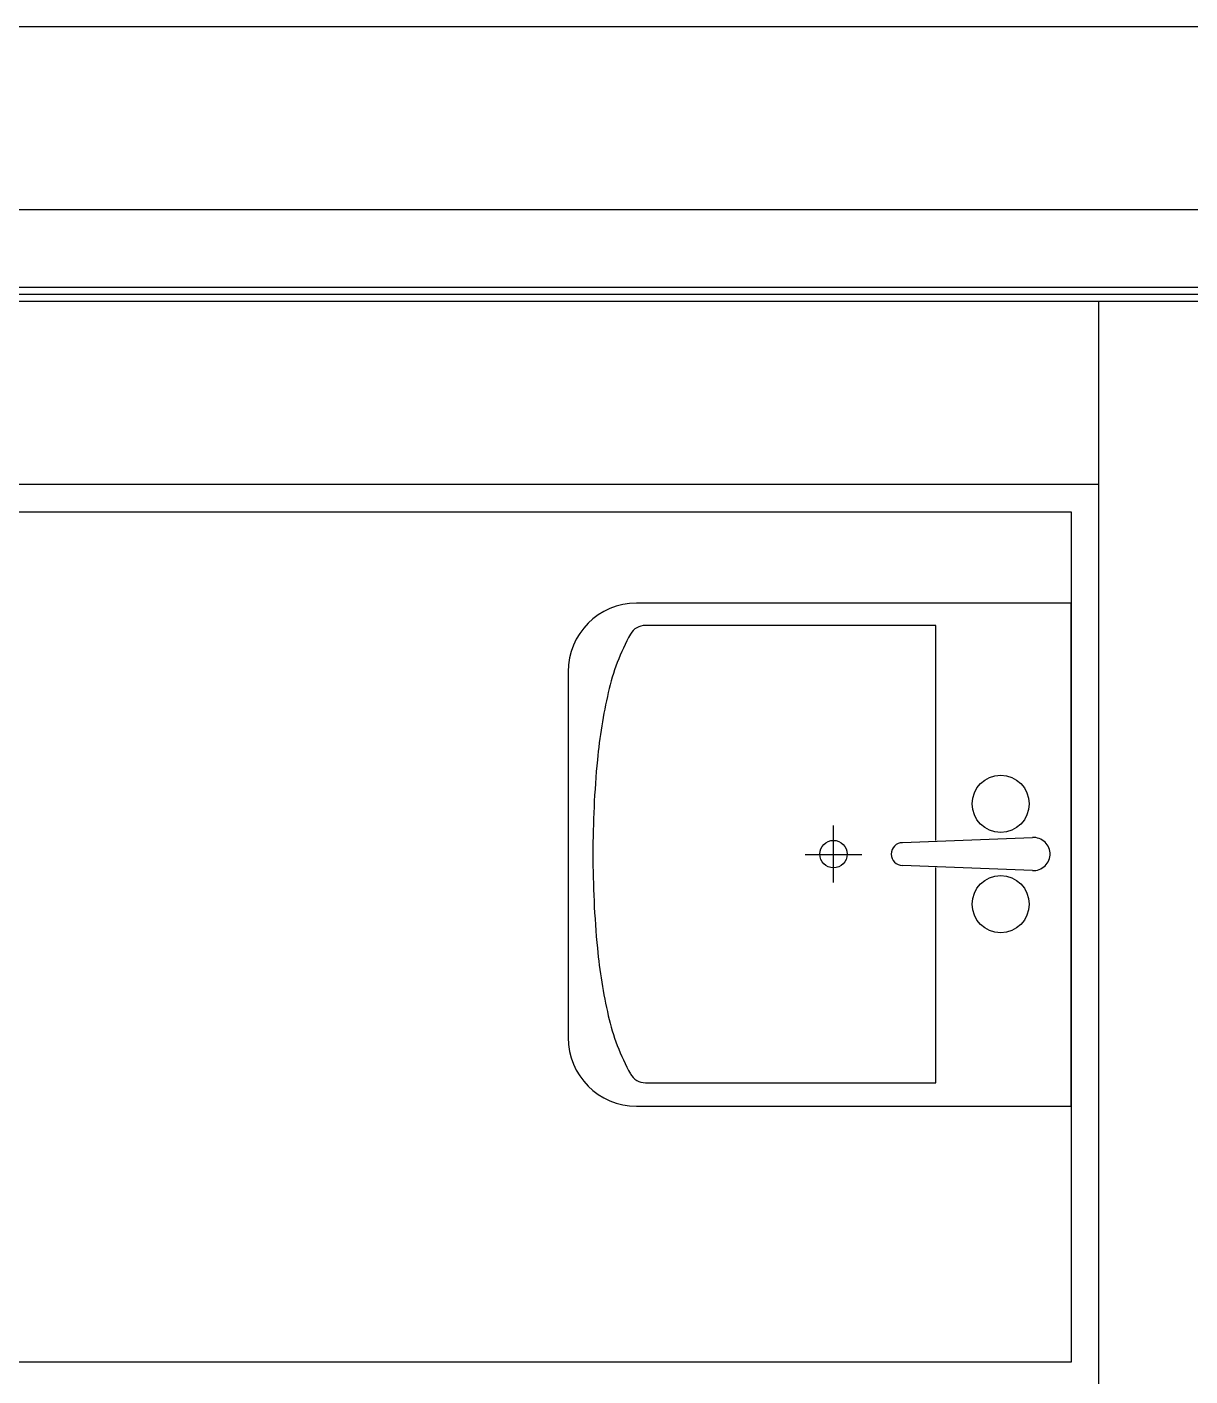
# Model space of a CAD drawing. Header units: millimetres. Extents: x 16332047 to 33387680, y -14835522 to -7015081.
# Drawn here: x 16627418 to 16628562, y -7658650 to -7657323 of the extents above; entities that cross this region are included whole.
import ezdxf

# ---------------------------------------------------------------- set-up
doc = ezdxf.new("R2010")
doc.units = ezdxf.units.MM
doc.header["$LTSCALE"] = 300
doc.header["$MEASUREMENT"] = 0
doc.layers.add('건물', color=8, linetype='CONTINUOUS')

msp = doc.modelspace()

# ---------------------------------------------------------------- linework, layer by layer
at = {"layer": '건물'}
for p, q in [((16630155.3, -7657322.8), (16615016.9, -7657322.8)), ((16630155.3, -7657502.8), (16615016.9, -7657502.8)), ((16630155.3, -7657579.3), (16615016.9, -7657579.3)), ((16630155.3, -7657586.1), (16615016.9, -7657586.1)), ((16622585.9, -7657592.8), (16628471.9, -7657592.8)), ((16628471.9, -7657592.8), (16628471.9, -7660427.8)), ((16628471.9, -7657592.8), (16630811.9, -7657592.8)), ((16622585.9, -7657772.8), (16628471.9, -7657772.8)), ((16626797.9, -7657799.8), (16628444.9, -7657799.8)), ((16628444.9, -7657799.8), (16628444.9, -7658636.8)), ((16628444.9, -7657889.8), (16628017.4, -7657889.8)), ((16628444.9, -7658384.8), (16628444.9, -7657889.8)), ((16628311.9, -7657911.7), (16628026, -7657911.7)), ((16628311.9, -7658123.5), (16628311.9, -7657911.7)), ((16627949.9, -7657957.3), (16627949.9, -7658317.3)), ((16628211.2, -7658164.6), (16628211.2, -7658108.7)), ((16628279.1, -7658125.4), (16628407, -7658120.4)), ((16628183.2, -7658137.2), (16628239, -7658137.2)), ((16628407, -7658153), (16628279.1, -7658147.9)), ((16628311.9, -7658361.7), (16628311.9, -7658149.8)), ((16628026, -7658361.7), (16628311.9, -7658361.7)), ((16628017.4, -7658384.8), (16628444.9, -7658384.8)), ((16628444.9, -7658636.8), (16626734.9, -7658636.8))]:
    msp.add_line(p, q, dxfattribs=at)
for centre, radius in [((16628375.6, -7658087.3), 28.1), ((16628211.1, -7658136.7), 13.5), ((16628375.6, -7658186), 28.1)]:
    msp.add_circle(centre, radius, dxfattribs=at)
for centre, radius, start, end in [((16628017.4, -7657957.3), 67.5, 90, 180), ((16628203.8, -7658026.7), 219.9, 151.0392, 167.089), ((16628026, -7657928.3), 16.6, 90, 151.0392), ((16628491.6, -7658092.7), 515.1, 167.089, 174.576), ((16628955.1, -7658136.7), 980.7, 174.576, 180), ((16628407.5, -7658137.2), 16.9, 0, 91.9092), ((16628279.1, -7658136.7), 11.2, 90, 270), ((16628955.1, -7658136.7), 980.7, 180, 185.424), ((16628407.5, -7658136.1), 16.9, 268.0908, 0), ((16628491.6, -7658180.7), 515.1, 185.424, 192.911), ((16628203.8, -7658246.6), 219.9, 192.911, 208.9608), ((16628017.4, -7658317.3), 67.5, 180, 270), ((16628026, -7658345.1), 16.6, 208.9608, 270)]:
    msp.add_arc(centre, radius, start, end, dxfattribs=at)

doc.saveas('drawing.dxf')
